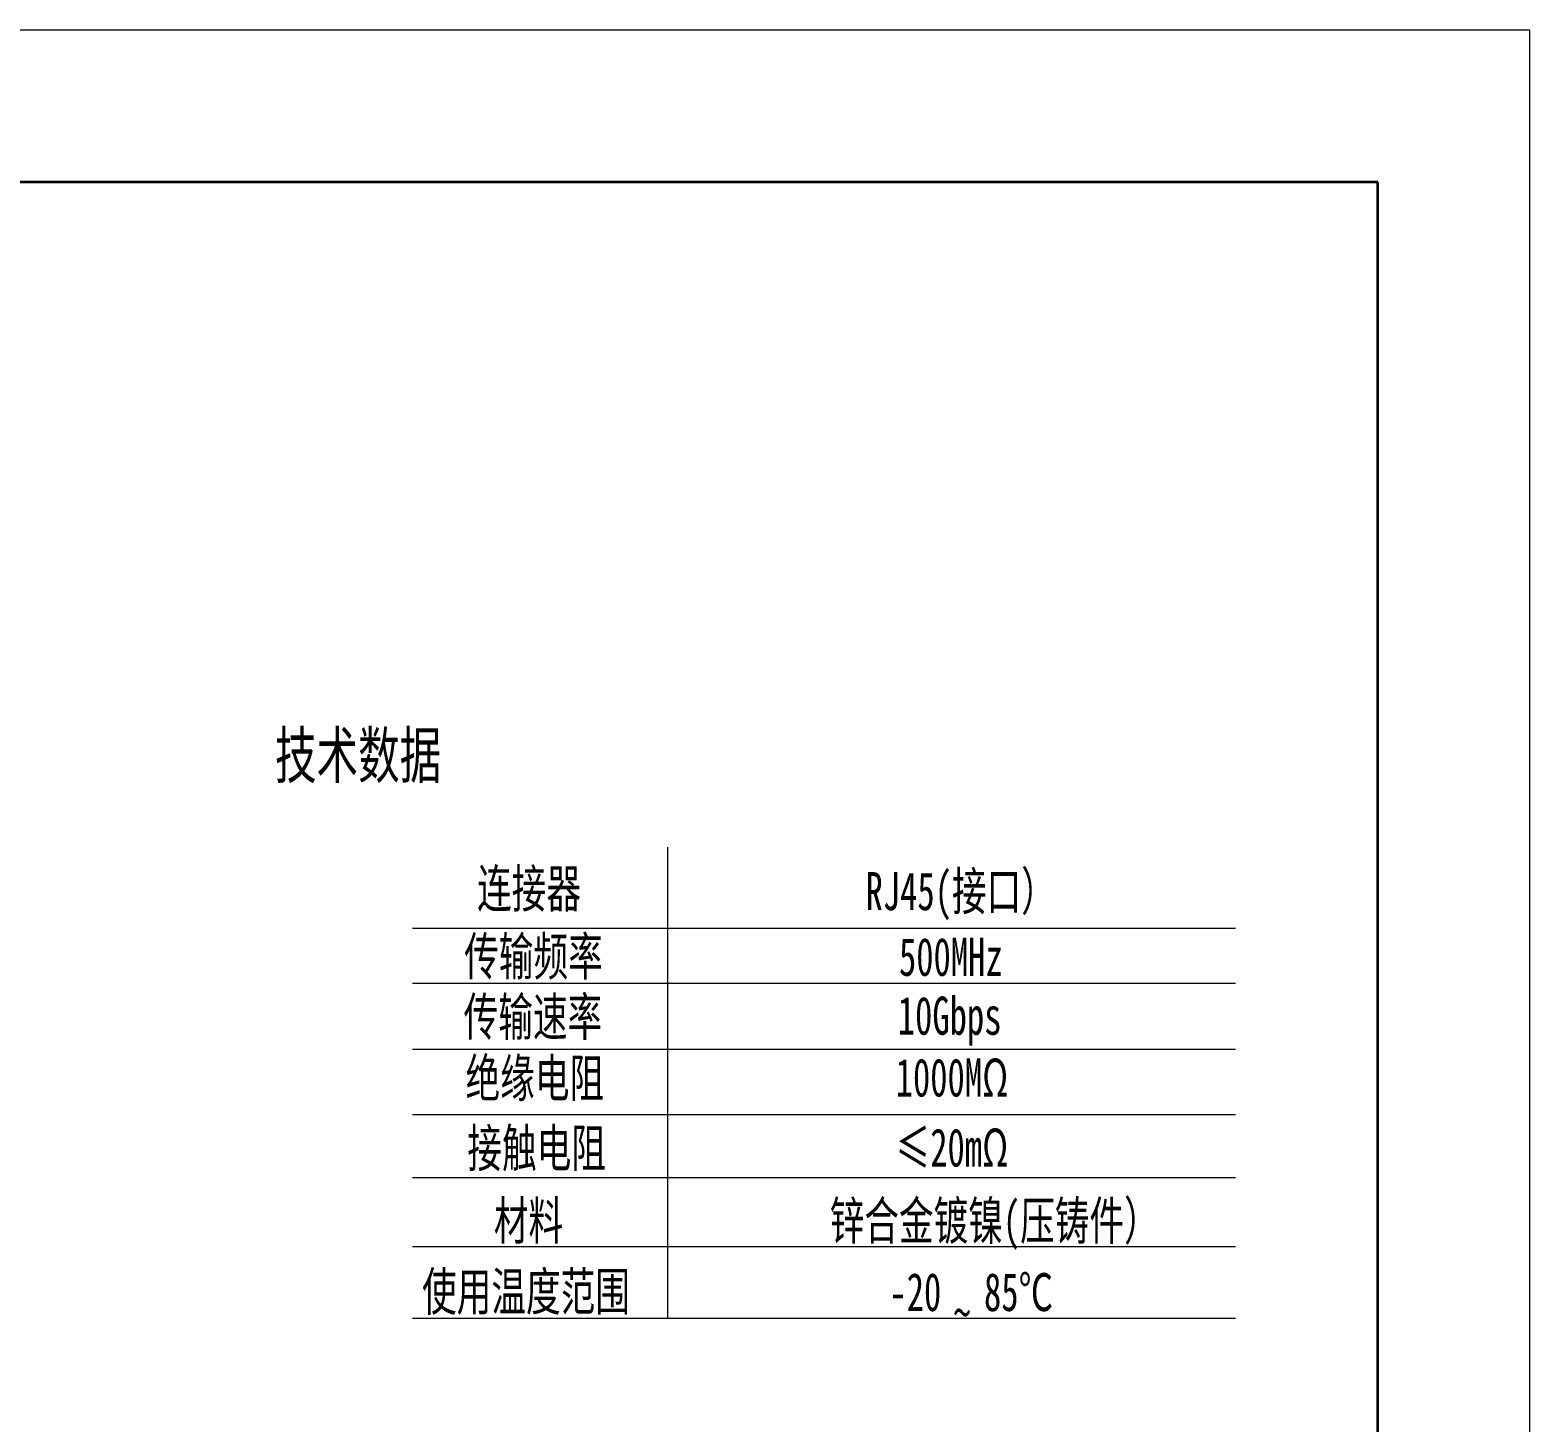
# Model space of a CAD drawing. Header units: millimetres. Extents: x -148 to 148, y -105 to 105.
# Drawn here: x 50 to 148.5, y 13.5 to 105 of the extents above; entities that cross this region are included whole.
import ezdxf

# ---------------------------------------------------------------- set-up
doc = ezdxf.new("R2010")
doc.units = ezdxf.units.MM
doc.linetypes.add('点画线', pattern=[18, 12, -2, 2, -2])
doc.layers.get('0').update_dxf_attribs({"lineweight": 18})
doc.layers.add('粗实线层', color=7, linetype='Continuous', lineweight=35)
doc.layers.add('细实线层', color=7, linetype='Continuous', lineweight=18)
doc.styles.add('标准', font='', dxfattribs={"width": 0.667})
doc.styles.get('标准').set_extended_font_data('宋体')

# ---------------------------------------------------------------- blocks, each defined once
blk = doc.blocks.new('$CAXA_FRAME_13B17AC1$')
at = {"layer": '粗实线层'}
for p, q in [((138.5, 95), (-138.5, 95)), ((138.5, -95), (138.5, 95))]:
    blk.add_line(p, q, dxfattribs=at)
at = {"layer": '细实线层'}
for p, q in [((148.5, 105), (-148.5, 105)), ((148.5, -105), (148.5, 105))]:
    blk.add_line(p, q, dxfattribs=at)

msp = doc.modelspace()

# ---------------------------------------------------------------- linework, layer by layer
for p, q in [((91.872, 51.35), (91.872, 20.433)), ((75.129, 46.044), (129.162, 46.044)), ((75.129, 42.423), (129.162, 42.423)), ((75.129, 38.088), (129.162, 38.088)), ((75.129, 33.803), (129.162, 33.803)), ((75.129, 29.659), (129.162, 29.659)), ((75.129, 25.146), (129.162, 25.146)), ((75.129, 20.433), (129.162, 20.433))]:
    msp.add_line(p, q)

# ---------------------------------------------------------------- block references
at = {"layer": '粗实线层'}
msp.add_blockref('$CAXA_FRAME_13B17AC1$', (0, 0), dxfattribs=at)

# ---------------------------------------------------------------- texts
at = {"linetype": '点画线', "style": '标准', "width": 0.667}
for s, height, p in [('技术数据', 3, (66.097, 55.89)), ('连接器', 2.5, (79.369, 47.387)), ('传输频率', 2.5, (78.519, 42.935)), ('传输速率', 2.5, (78.483, 38.971)), ('绝缘电阻', 2.5, (78.612, 34.944)), ('接触电阻', 2.5, (78.73, 30.35)), ('材料', 2.5, (80.47, 25.584)), ('锌合金镀镍(压铸件）', 2.5, (102.52, 25.584)), ('使用温度范围', 2.5, (75.756, 20.933))]:
    msp.add_text(s, height=height, dxfattribs=at).set_placement(p)
at = {"style": '标准', "width": 0.667}
for s, p in [('RJ45(接口）', (104.874, 47.217)), ('500MHz', (107.07, 42.903)), ('10Gbps', (106.993, 39.039)), ('1000MΩ', (106.853, 34.981)), ('≤20mΩ', (106.853, 30.387)), ('-20 ', (106.441, 20.899)), ('85℃', (112.651, 20.899)), ('~', (110.649, 19.547))]:
    msp.add_text(s, height=2.5, dxfattribs=at).set_placement(p)

doc.saveas('drawing.dxf')
